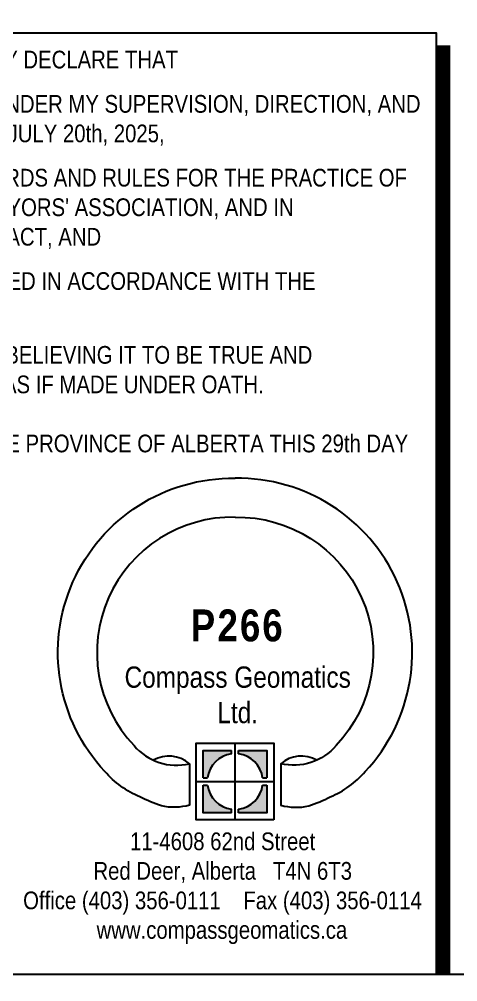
# Paper-space layout '1 of 7' of a CAD drawing. Extents: x -1122 to -42, y -10 to 1768.
# Drawn here: x -717 to -470, y 38 to 581 of the extents above; entities that cross this region are included whole.
import ezdxf

# ---------------------------------------------------------------- set-up
doc = ezdxf.new("R2010")
doc.units = 0
doc.header["$LTSCALE"] = 5
for name, color, linetype in [('CG-BORDER', 2, 'Continuous'), ('CG-NOTES', 7, 'Continuous'), ('S-2', 2, 'Continuous')]:
    doc.layers.add(name, color=color, linetype=linetype)
doc.styles.add('80', font='ARIALN.TTF', dxfattribs={"height": 10})
doc.styles.add('80CG', font='ARIALN.TTF', dxfattribs={"height": 10})

# ---------------------------------------------------------------- blocks, each defined once
blk = doc.blocks.new('STAMP')
at = {"linetype": 'Continuous'}
h = blk.add_hatch(color=256, dxfattribs=at)
h.dxf.hatch_style = 1
h.paths.add_polyline_path([(-3.47, -57.26), (-3.47, -55.21), (-19.41, -55.21), (-19.41, -70.81), (-17.02, -70.81, -0.341095)])
h.paths.add_polyline_path([(14.07, -70.81), (16.46, -70.81), (16.46, -55.21), (0.53, -55.21), (0.53, -57.26, -0.341095)])
h.paths.add_polyline_path([(0.53, -88.35), (0.53, -90.41), (16.46, -90.41), (16.46, -74.81), (14.07, -74.81, -0.341095)])
h.paths.add_polyline_path([(-17.02, -74.81), (-19.41, -74.81), (-19.41, -90.41), (-3.47, -90.41), (-3.47, -88.35, -0.341095)])
for p, q in [((-1.47, -94.41), (-1.47, -51.21)), ((-3.47, -57.26), (-3.47, -55.21)), ((0.53, -57.26), (0.53, -55.21)), ((-23.41, -72.81), (20.46, -72.81)), ((-19.41, -70.81), (-17.02, -70.81)), ((-19.41, -74.81), (-17.02, -74.81)), ((14.07, -70.81), (16.46, -70.81)), ((14.07, -74.81), (16.46, -74.81)), ((-3.47, -90.41), (-3.47, -88.35)), ((0.53, -90.41), (0.53, -88.35))]:
    blk.add_line(p, q, dxfattribs=at)
at = {"linetype": 'Continuous', "flags": 128}
for points in [[(-1.47, 76.39, 0.665153), (-58.45, -52.51, 0.284669), (-27.19, -62.75), (-27.19, -86.19, -0.121434), (-43.03, -86.57, -0.034119), (-55.14, -81.49, -0.115846), (-74.84, -67.19, -0.661414), (-1.47, 98.39, 0.661414)], [(-1.47, 76.39, -0.665153), (55.5, -52.51, -0.284669), (24.24, -62.75), (24.24, -86.19, 0.121434), (40.08, -86.57, 0.034119), (52.19, -81.49, 0.115846), (71.89, -67.19, 0.661414), (-1.47, 98.39, -0.661414)]]:
    blk.add_lwpolyline(points, format="xyb", dxfattribs=at)
at = {"linetype": 'Continuous'}
blk.add_lwpolyline([(20.46, -94.41), (-23.41, -94.41), (-23.41, -51.21), (20.46, -51.21)], close=True, dxfattribs=at)
for points in [[(-19.41, -70.81), (-19.41, -55.21), (-3.47, -55.21)], [(0.53, -55.21), (16.46, -55.21), (16.46, -70.81)], [(-3.47, -90.41), (-19.41, -90.41), (-19.41, -74.81)], [(16.46, -74.81), (16.46, -90.41), (0.53, -90.41)]]:
    blk.add_lwpolyline(points, dxfattribs=at)
for centre, radius, start, end in [((-38.81, -76.49), 17.99, 49.7767, 119.1818), ((-1.47, -72.81), 15.67, 97.3315, 172.6685), ((-1.47, -72.81), 15.67, 7.3315, 82.6685), ((35.86, -76.49), 17.99, 60.8182, 130.2233), ((-1.47, -72.81), 15.67, 187.3315, 262.6685), ((-1.47, -72.81), 15.67, 277.3315, 352.6685)]:
    blk.add_arc(centre, radius, start, end, dxfattribs=at)
at = {"linetype": 'Continuous', "attachment_point": 5, "style": '80CG'}
for s, width, insert, char_height in [('{\\fArial Narrow|b1|i0|c0|p34;\\T1.1;P266}', 51.5402, (0, 15.18), 18), ('Compass Geomatics\\PLtd.', 127.1841, (0, -23.96), 12)]:
    blk.add_mtext_dynamic_manual_height_columns(s, width=width, gutter_width=45, heights=[0], dxfattribs=dict(at, insert=insert, char_height=char_height))
blk = doc.blocks.new('wsborder')
at = {"layer": 'S-2'}
blk.add_lwpolyline([(1027.25, 51.5), (52.25, 51.5), (52.25, 1726.5), (1027.25, 1726.5)], close=True, dxfattribs=at)
at = {"style": '80', "flags": 1}
blk.add_attdef('PAGENUMBER', (52.25, 51.5), '', height=10, rotation=90, dxfattribs=at)

psp = doc.layouts.new('1 of 7')

# ---------------------------------------------------------------- linework, layer by layer
at = {"layer": 'CG-NOTES'}
psp.add_lwpolyline([(-1069.58, 573.44), (-481.96, 573.44), (-481.96, 41.8), (-1069.58, 41.8)], close=True, dxfattribs=at)
at = {"layer": 'CG-NOTES', "const_width": 8, "flags": 128}
psp.add_lwpolyline([(-477.96, 41.8), (-477.96, 566.41)], dxfattribs=at)

# ---------------------------------------------------------------- block references
at = {"layer": 'CG-BORDER'}
psp.add_blockref('wsborder', (-1121.83, -9.7), dxfattribs=at)
at = {"layer": 'CG-NOTES'}
psp.add_blockref('STAMP', (-593.85, 223.64), dxfattribs=at)

# ---------------------------------------------------------------- texts
at = {"layer": 'CG-NOTES', "char_height": 10, "attachment_point": 1}
for s, insert, width, style in [("I, W. M. SAVOURY, ALBERTA LAND SURVEYOR, SOLEMNLY DECLARE THAT\\P{\\H0.5x; \\P}THE SURVEY REPRESENTED BY THIS PLAN WAS MADE UNDER MY SUPERVISION, DIRECTION, AND CONTROL BETWEEN THE DATES OF JULY 19th, 2025 AND JULY 20th, 2025,\\P{\\H0.5x; \\P}THE SURVEY WAS MADE IN ACCORDANCE WITH STANDARDS AND RULES FOR THE PRACTICE OF SURVEYING PRESCRIBED BY THE ALBERTA LAND SURVEYORS' ASSOCIATION, AND IN ACCORDANCE WITH THE PROVISIONS OF THE SURVEYS ACT, AND\\P{\\H0.5x; \\P}THIS PLAN IS CORRECT AND COMPLETE, AND IS PREPARED IN ACCORDANCE WITH THE PROVISIONS OF THE PUBLIC LANDS ACT,\\P{\\H0.5x; \\P}I MAKE THIS SOLEMN DECLARATION CONSCIENTIOUSLY BELIEVING IT TO BE TRUE AND\\PKNOWING THAT IT IS OF THE SAME FORCE AND EFFECT AS IF MADE UNDER OATH.\\P{\\H0.5x; }\\PDECLARED BEFORE ME AT THE CITY OF RED DEER IN THE PROVINCE OF ALBERTA THIS 29th DAY OF JULY, 2025.\\P{\\H0.8x;\\P\\P_}___________________________________________\\PW. M. SAVOURY, ALS\\P{\\H0.8x;\\P\\P_}___________________________________________\\PCHERYL PATRICIA QUARTLY\\P(A COMMISSIONER FOR OATHS IN AND FOR ALBERTA,\\PCOMMISSION EXPIRES ON APRIL 9, 2028)", (-1045, 563.37), 557.1705, '80CG'), ('\\pi60.592;11-4608 62nd Street\\P\\pi39.985;Red Deer, Alberta   T4N 6T3\\P\\pi0.3399;Office (403) 356-0111    Fax (403) 356-0114\\P\\pi41.766;www.compassgeomatics.ca', (-715.17, 122.07), 224.3497, '80')]:
    psp.add_mtext(s, dxfattribs=dict(at, insert=insert, width=width, style=style))

doc.saveas('drawing.dxf')
